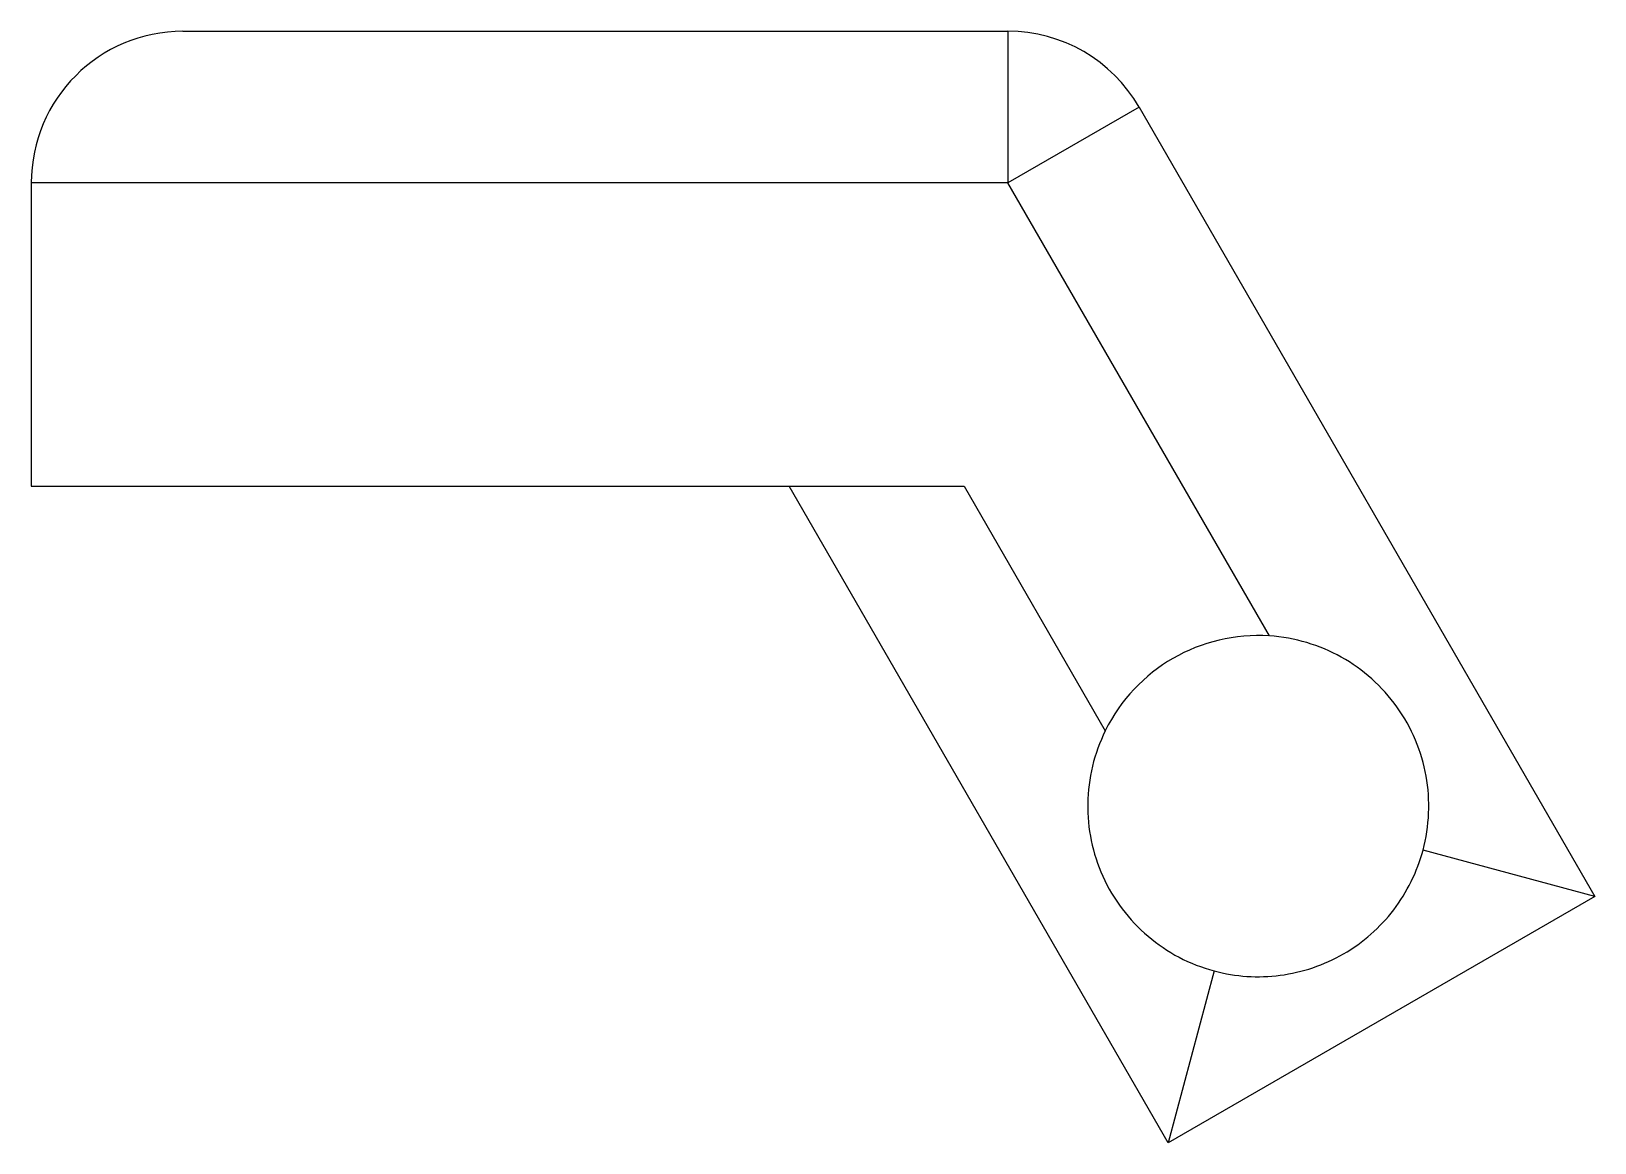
# Paper-space layout '_Сверху' of a CAD drawing. Header units: millimetres. Extents: x -22.1 to -1.5, y -11.1 to 3.6.
import ezdxf

# ---------------------------------------------------------------- set-up
doc = ezdxf.new("R2010")
doc.units = ezdxf.units.MM

psp = doc.layouts.new('_Сверху')

# ---------------------------------------------------------------- linework, layer by layer
at = {"color": 7, "linetype": 'Continuous', "lineweight": 25}
for p, q in [((-20.105, 3.588), (-9.219, 3.588)), ((-9.219, 3.588), (-9.219, 1.588)), ((-7.486, 2.588), (-9.219, 1.588)), ((-7.486, 2.588), (-1.476, -7.823)), ((-9.219, 1.588), (-22.105, 1.588)), ((-22.105, 1.588), (-22.105, -2.412)), ((-5.769, -4.388), (-9.219, 1.588)), ((-22.105, -2.412), (-9.796, -2.412)), ((-7.105, -11.073), (-12.105, -2.412)), ((-9.796, -2.412), (-7.934, -5.638)), ((-1.476, -7.823), (-3.742, -7.215)), ((-1.476, -7.823), (-7.105, -11.073)), ((-6.498, -8.806), (-7.105, -11.073))]:
    psp.add_line(p, q, dxfattribs=at)
for centre, radius, start, end in [((-20.105, 1.588), 2, 90, 180), ((-9.219, 1.588), 2, 30, 90), ((-5.916, -6.633), 2.25, 86.251, 153.749)]:
    psp.add_arc(centre, radius, start, end, dxfattribs=at)
for points, knots in [([(-3.742, -7.215), (-3.699, -7.053), (-3.675, -6.891), (-3.661, -6.564), (-3.672, -6.397), (-3.73, -6.074), (-3.777, -5.916), (-3.907, -5.606), (-3.989, -5.46), (-4.182, -5.19), (-4.295, -5.064), (-4.541, -4.844), (-4.676, -4.748), (-4.965, -4.587), (-5.116, -4.523), (-5.433, -4.429), (-5.6, -4.399), (-5.769, -4.388)], [0, 0, 0, 0, 0.125, 0.125, 0.25, 0.25, 0.375, 0.375, 0.5, 0.5, 0.625, 0.625, 0.75, 0.75, 0.875, 0.875, 1, 1, 1, 1]), ([(-7.934, -5.638), (-8.008, -5.789), (-8.064, -5.945), (-8.142, -6.267), (-8.163, -6.433), (-8.168, -6.76), (-8.153, -6.926), (-8.086, -7.25), (-8.035, -7.407), (-7.898, -7.71), (-7.811, -7.856), (-7.611, -8.121), (-7.496, -8.243), (-7.117, -8.564), (-6.822, -8.72), (-6.498, -8.806)], [0, 0, 0, 0, 0.125, 0.125, 0.25, 0.25, 0.375, 0.375, 0.5, 0.5, 0.625, 0.625, 0.75, 0.75, 1, 1, 1, 1]), ([(-6.498, -8.806), (-6.354, -8.845), (-6.21, -8.868), (-5.919, -8.888), (-5.772, -8.883), (-5.335, -8.826), (-5.048, -8.73), (-4.663, -8.508), (-4.54, -8.42), (-4.319, -8.225), (-4.219, -8.118), (-4.039, -7.883), (-3.963, -7.76), (-3.833, -7.498), (-3.781, -7.359), (-3.742, -7.215)], [0, 0, 0, 0, 0.125, 0.125, 0.25, 0.25, 0.5, 0.5, 0.625, 0.625, 0.75, 0.75, 0.875, 0.875, 1, 1, 1, 1])]:
    psp.add_open_spline(points, degree=3, knots=knots, dxfattribs=at)

doc.saveas('drawing.dxf')
